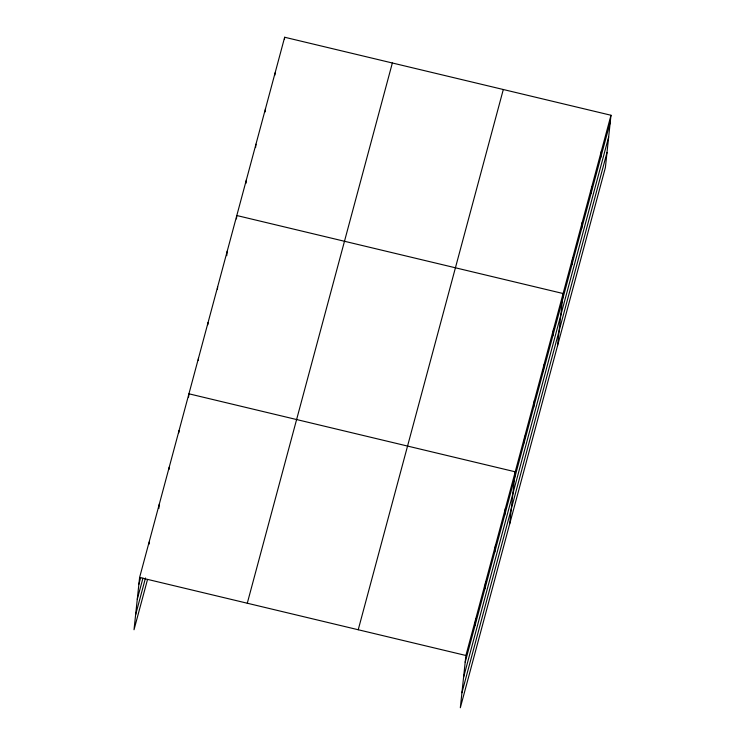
<?xml version="1.0" encoding="UTF-8"?>
<svg xmlns="http://www.w3.org/2000/svg" width="745" height="745" viewBox="0 0 745 745"><rect width="100%" height="100%" fill="white"/><g stroke="black" fill="none" stroke-linecap="round" stroke-linejoin="round"><path stroke-width="1.12" d="M610.984 115.252L465.904 655.488L460.326 707.75L605.396 167.513L610.984 115.252L284.674 37.25L139.604 577.487L134.016 629.749L147.473 579.657M149.112 544.12L149.345 541.866M158.853 508.5L159.337 504.011M168.957 469.518L169.199 467.273M178.819 432.789L179.061 430.536M188.569 397.169L188.932 393.807L515.233 471.808L509.645 524.07M198.263 360.394L198.505 358.149M207.836 324.736L208.078 322.492M217.41 289.088L217.652 286.834M226.75 255.675L227.225 251.186M236.444 218.9L236.808 215.529L563.108 293.53L557.521 345.792M246.018 183.242L246.381 179.871M255.591 147.584L255.954 144.213M265.164 111.927L265.527 108.565M274.858 75.152L275.101 72.908M284.441 39.494L284.674 37.25M475.049 625.483L475.776 618.75M484.921 588.755L485.638 582.013M494.782 552.017L495.5 545.275M504.644 515.279L505.371 508.537M524.089 442.884L524.806 436.151M533.662 407.236L534.379 400.493M543.235 371.578L543.962 364.836M552.809 335.921L553.535 329.188M571.964 264.615L572.682 257.872M581.538 228.957L582.255 222.215M591.111 193.3L591.837 186.557M600.684 157.642L601.411 150.909M138.887 584.22L140.675 577.543M137.276 599.25L142.956 578.092M135.627 614.727L145.489 577.99M247.284 603.226L392.354 62.99M358.224 629.749L503.303 89.512M465.187 662.221L610.267 121.994M463.586 677.252L608.656 137.015M461.928 692.729L607.007 152.492M139.604 577.487L465.904 655.488"/></g></svg>
